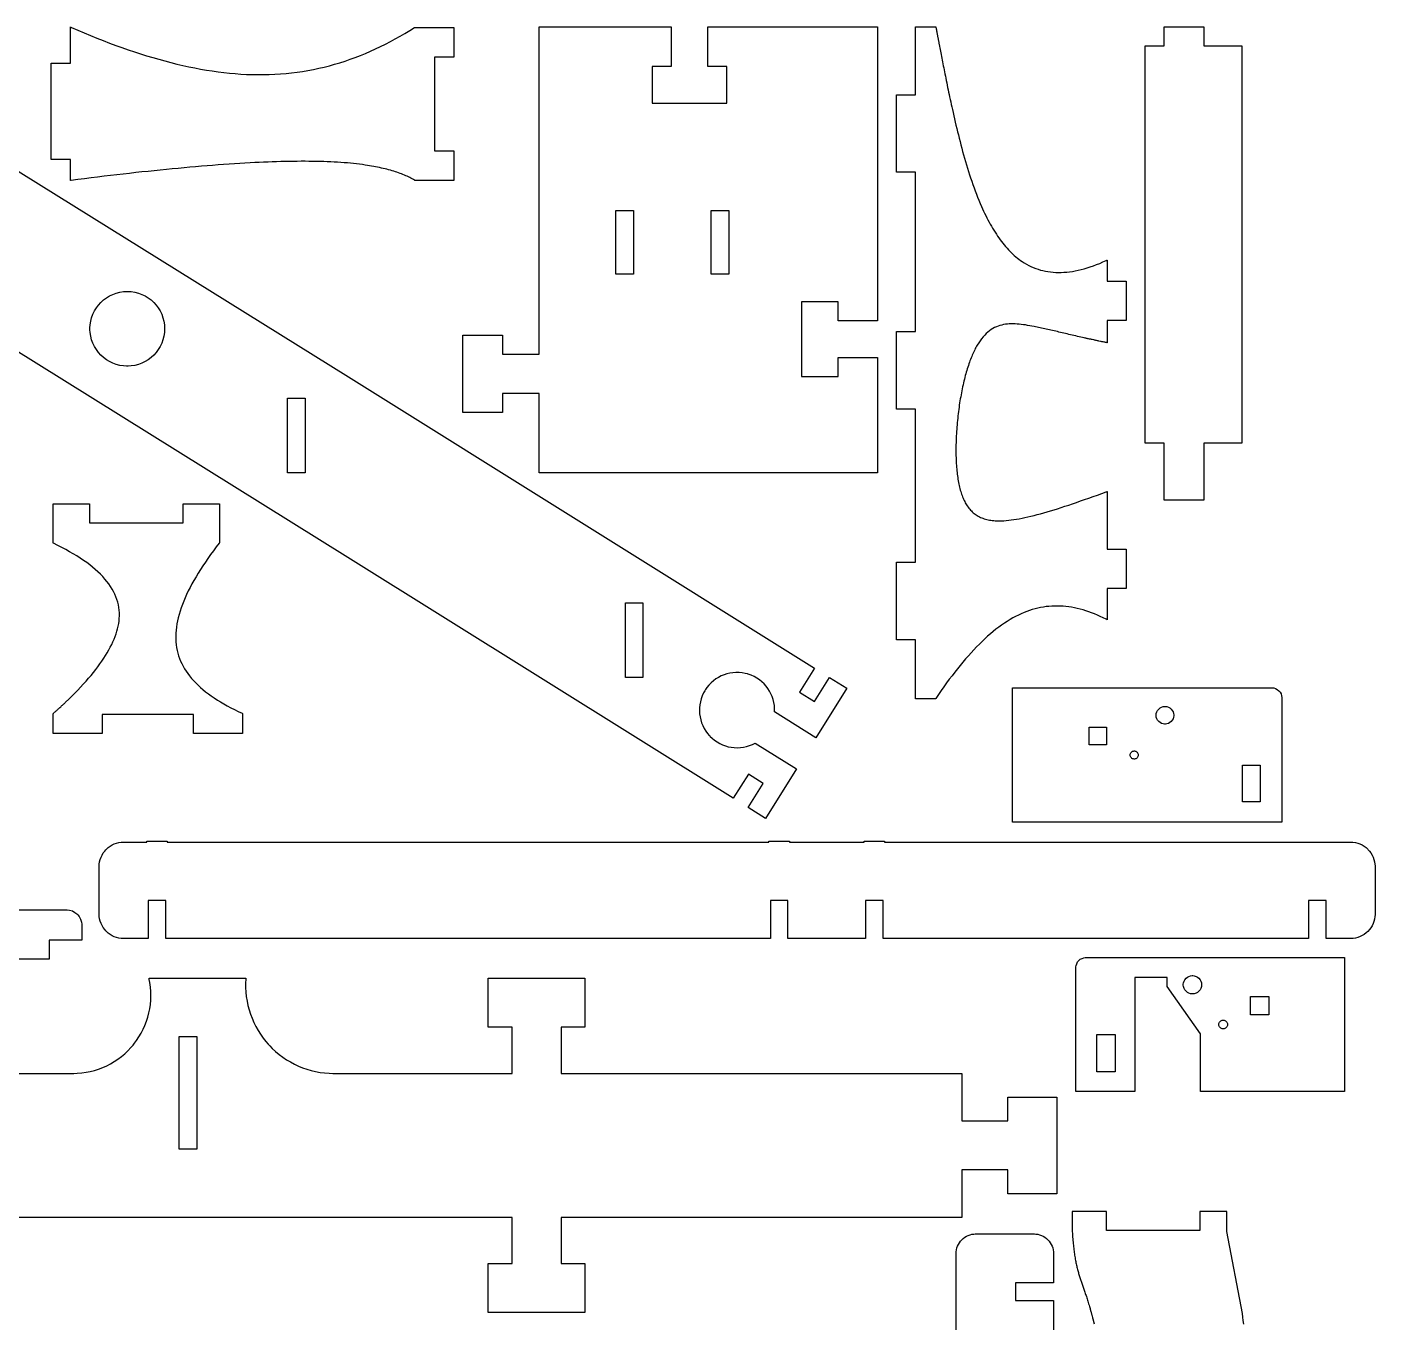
# Model space of a CAD drawing. Extents: x 0 to 504, y 0 to 398.
# Drawn here: x 360.3 to 502.1, y 261.9 to 398 of the extents above; entities that cross this region are included whole.
import ezdxf

# ---------------------------------------------------------------- set-up
doc = ezdxf.new("R2010")
doc.units = 0
doc.layers.get('0').update_dxf_attribs({"linetype": 'CONTINUOUS'})

msp = doc.modelspace()

# ---------------------------------------------------------------- linework, layer by layer
at = {"color": 0}
for points in [[(336.339, 397.176), (394.135, 361.244), (443.146, 330.619), (441.557, 328.075), (443.125, 327.094), (444.715, 329.639), (446.539, 328.499), (443.279, 323.283), (438.939, 325.996), (438.939, 325.996), (438.943, 326.079), (438.942, 326.332), (438.917, 326.661), (438.864, 326.985), (438.786, 327.3), (438.683, 327.607), (438.557, 327.901), (438.407, 328.185), (438.235, 328.456), (438.042, 328.71), (437.828, 328.95), (437.594, 329.171), (437.343, 329.374), (437.075, 329.557), (436.789, 329.718), (436.489, 329.856), (436.253, 329.944), (436.174, 329.969), (436.093, 329.994), (435.849, 330.057), (435.524, 330.115), (435.197, 330.146), (434.872, 330.15), (434.55, 330.128), (434.233, 330.079), (433.921, 330.004), (433.617, 329.906), (433.321, 329.783), (433.035, 329.636), (432.763, 329.467), (432.503, 329.275), (432.258, 329.06), (432.031, 328.825), (431.822, 328.568), (431.676, 328.362), (431.632, 328.292), (431.588, 328.221), (431.467, 328), (431.328, 327.7), (431.217, 327.392), (431.131, 327.078), (431.071, 326.761), (431.039, 326.442), (431.032, 326.121), (431.051, 325.801), (431.096, 325.483), (431.165, 325.171), (431.261, 324.864), (431.382, 324.564), (431.528, 324.274), (431.699, 323.994), (431.894, 323.728), (432.057, 323.536), (432.115, 323.475), (432.172, 323.414), (432.356, 323.242), (432.611, 323.032), (432.881, 322.846), (433.162, 322.685), (433.456, 322.547), (433.757, 322.435), (434.065, 322.349), (434.379, 322.286), (434.697, 322.25), (435.018, 322.239), (435.339, 322.254), (435.66, 322.296), (435.976, 322.364), (436.29, 322.46), (436.599, 322.582), (436.825, 322.69), (436.899, 322.731), (441.239, 320.018), (437.981, 314.803), (436.157, 315.943), (437.747, 318.486), (436.178, 319.467), (434.588, 316.922), (394.057, 342.249), (328.76, 382.914)], [(353.653, 305.197), (364.564, 305.197), (364.8, 305.165), (365.099, 305.075), (365.374, 304.928), (365.563, 304.783), (365.617, 304.728), (365.672, 304.672), (365.817, 304.485), (365.964, 304.21), (366.054, 303.911), (366.086, 303.675), (366.086, 301.997), (362.676, 301.997), (362.676, 299.997), (354.476, 299.997)], [(331.675, 287.997), (365.271, 287.997), (365.621, 288.01), (366.082, 288.05), (366.536, 288.114), (366.989, 288.204), (367.429, 288.319), (367.865, 288.458), (368.29, 288.619), (368.71, 288.807), (369.114, 289.015), (369.507, 289.246), (369.889, 289.5), (370.253, 289.772), (370.604, 290.067), (370.94, 290.383), (371.26, 290.719), (371.489, 290.983), (371.561, 291.075), (371.635, 291.164), (371.84, 291.444), (372.1, 291.832), (372.335, 292.226), (372.546, 292.635), (372.733, 293.051), (372.897, 293.478), (373.036, 293.914), (373.153, 294.353), (373.24, 294.8), (373.31, 295.251), (373.347, 295.707), (373.364, 296.164), (373.353, 296.622), (373.315, 297.082), (373.254, 297.54), (373.19, 297.885), (373.165, 297.997), (383.34, 297.997), (383.329, 297.878), (383.315, 297.514), (383.315, 297.033), (383.34, 296.554), (383.389, 296.079), (383.464, 295.608), (383.56, 295.143), (383.682, 294.683), (383.824, 294.232), (383.992, 293.789), (384.182, 293.351), (384.396, 292.925), (384.628, 292.51), (384.885, 292.107), (385.164, 291.717), (385.46, 291.338), (385.697, 291.064), (385.778, 290.975), (385.86, 290.886), (386.115, 290.629), (386.471, 290.303), (386.839, 289.994), (387.221, 289.71), (387.615, 289.443), (388.022, 289.2), (388.442, 288.975), (388.872, 288.775), (389.314, 288.594), (389.764, 288.439), (390.217, 288.307), (390.682, 288.194), (391.153, 288.11), (391.628, 288.047), (392.107, 288.01), (392.471, 287.997), (411.328, 287.997), (411.328, 292.847), (408.828, 292.847), (408.828, 297.997), (418.978, 297.997), (418.978, 297.997), (418.978, 292.847), (416.478, 292.847), (416.478, 287.997), (458.621, 287.997), (458.621, 282.997), (463.471, 282.997), (463.471, 285.497), (468.621, 285.497), (468.621, 275.35), (463.471, 275.35), (463.471, 277.85), (458.621, 277.85), (458.621, 272.85), (416.478, 272.85), (416.478, 267.999), (418.978, 267.999), (418.978, 262.85), (408.828, 262.85), (408.828, 267.999), (411.328, 267.999), (411.328, 272.85), (331.675, 272.85)], [(488.267, 261.65), (488.217, 262.013), (488.165, 262.379), (488.117, 262.744), (488.117, 262.747), (486.494, 271.382), (486.494, 273.472), (483.649, 273.472), (483.649, 271.472), (473.849, 271.472), (473.849, 273.472), (470.233, 273.472), (470.233, 271.368), (470.244, 271.172), (470.258, 270.982), (470.269, 270.797), (470.283, 270.615), (470.299, 270.438), (470.315, 270.265), (470.331, 270.097), (470.347, 269.932), (470.365, 269.769), (470.383, 269.612), (470.401, 269.458), (470.422, 269.307), (470.44, 269.161), (470.463, 269.018), (470.483, 268.875), (470.506, 268.737), (470.529, 268.604), (470.551, 268.472), (470.576, 268.343), (470.599, 268.215), (470.624, 268.093), (470.651, 267.969), (470.676, 267.851), (470.704, 267.733), (470.731, 267.619), (470.758, 267.507), (470.785, 267.397), (470.817, 267.287), (470.844, 267.182), (470.874, 267.075), (470.904, 266.972), (470.935, 266.864), (470.967, 266.758), (470.999, 266.654), (471.033, 266.55), (471.067, 266.447), (471.099, 266.344), (471.133, 266.243), (471.167, 266.14), (471.201, 266.037), (471.238, 265.936), (471.272, 265.833), (471.308, 265.731), (471.342, 265.626), (471.381, 265.522), (471.415, 265.418), (471.451, 265.311), (471.49, 265.204), (471.526, 265.094), (471.567, 264.986), (471.604, 264.875), (471.642, 264.761), (471.681, 264.644), (471.719, 264.529), (471.758, 264.408), (471.799, 264.287), (471.838, 264.162), (471.876, 264.037), (471.917, 263.907), (471.958, 263.775), (471.999, 263.64), (472.04, 263.501), (472.051, 263.458), (472.067, 263.415), (472.076, 263.372), (472.101, 263.282), (472.115, 263.236), (472.129, 263.193), (472.14, 263.147), (472.154, 263.1), (472.167, 263.054), (472.181, 263.007), (472.192, 262.961), (472.206, 262.912), (472.219, 262.865), (472.233, 262.818), (472.244, 262.769), (472.258, 262.722), (472.272, 262.672), (472.283, 262.625), (472.299, 262.575), (472.31, 262.525), (472.324, 262.475), (472.363, 262.322), (472.376, 262.269), (472.39, 262.218), (472.404, 262.168), (472.417, 262.114), (472.431, 262.061), (472.431, 262.061), (472.526, 261.668)], [(458.018, 180.643), (458.018, 269.046), (458.018, 269.097), (458.029, 269.251), (458.058, 269.453), (458.108, 269.65), (458.176, 269.84), (458.262, 270.024), (458.367, 270.197), (458.489, 270.361), (458.59, 270.476), (458.626, 270.513), (458.662, 270.55), (458.778, 270.651), (458.942, 270.772), (459.117, 270.876), (459.3, 270.963), (459.49, 271.032), (459.686, 271.081), (459.889, 271.111), (460.042, 271.121), (460.093, 271.121), (466.196, 271.121), (466.247, 271.121), (466.4, 271.111), (466.601, 271.081), (466.799, 271.032), (466.989, 270.963), (467.172, 270.876), (467.347, 270.772), (467.51, 270.651), (467.626, 270.55), (467.662, 270.513), (467.699, 270.476), (467.8, 270.361), (467.922, 270.197), (468.026, 270.024), (468.113, 269.84), (468.181, 269.65), (468.231, 269.453), (468.26, 269.251), (468.271, 269.097), (468.271, 269.046), (468.271, 265.971), (464.271, 265.971), (464.271, 264.121), (468.271, 264.121), (468.271, 255.971)]]:
    msp.add_lwpolyline(points, dxfattribs=at)
for points in [[(364.892, 398.013), (364.896, 398.011), (364.9, 398.01), (364.903, 398.007), (364.91, 398.004), (364.914, 398.004), (364.917, 398.001), (364.921, 398), (364.924, 397.999), (364.928, 397.996), (364.931, 397.996), (364.935, 397.993), (364.938, 397.993), (364.942, 397.99), (364.944, 397.989), (364.949, 397.987), (364.951, 397.986), (364.956, 397.985), (364.958, 397.983), (364.963, 397.982), (364.965, 397.981), (364.969, 397.979), (364.972, 397.976), (364.976, 397.975), (364.979, 397.974), (364.983, 397.972), (364.986, 397.971), (364.99, 397.969), (364.993, 397.968), (365.667, 397.675), (366.339, 397.389), (367.008, 397.111), (367.675, 396.843), (368.339, 396.581), (369, 396.328), (369.66, 396.082), (370.315, 395.846), (370.968, 395.618), (371.619, 395.4), (372.267, 395.189), (372.912, 394.987), (373.554, 394.796), (374.193, 394.611), (374.829, 394.438), (375.463, 394.272), (376.093, 394.118), (376.721, 393.971), (377.344, 393.836), (377.967, 393.71), (378.585, 393.593), (379.199, 393.486), (379.811, 393.39), (380.419, 393.304), (381.024, 393.229), (381.626, 393.164), (382.224, 393.11), (382.819, 393.067), (383.411, 393.033), (383.999, 393.011), (384.603, 393), (385.204, 393.001), (385.8, 393.014), (386.393, 393.04), (386.983, 393.079), (387.568, 393.128), (388.15, 393.189), (388.728, 393.261), (389.303, 393.346), (389.874, 393.443), (390.44, 393.55), (391.004, 393.671), (391.564, 393.8), (392.121, 393.942), (392.674, 394.094), (393.222, 394.258), (393.769, 394.432), (394.311, 394.618), (394.851, 394.814), (395.388, 395.021), (395.921, 395.237), (396.45, 395.464), (396.976, 395.703), (397.5, 395.95), (398.019, 396.208), (398.536, 396.476), (399.05, 396.754), (399.561, 397.042), (400.069, 397.339), (400.574, 397.646), (401.076, 397.961), (401.076, 397.963), (401.078, 397.963), (401.079, 397.964), (401.079, 397.964), (401.079, 397.964), (401.081, 397.964), (401.082, 397.965), (401.083, 397.965), (401.083, 397.967), (401.085, 397.967), (401.085, 397.968), (401.085, 397.968), (401.086, 397.968), (401.088, 397.968), (401.089, 397.969), (401.09, 397.971), (401.09, 397.971), (401.09, 397.971), (401.092, 397.971), (401.093, 397.972), (401.094, 397.974), (405.194, 397.974), (405.194, 394.825), (403.192, 394.825), (403.192, 384.974), (405.194, 384.974), (405.194, 381.889), (401.096, 381.889), (401.079, 381.9), (400.957, 381.971), (400.832, 382.042), (400.703, 382.111), (400.571, 382.179), (400.436, 382.246), (400.297, 382.311), (400.154, 382.376), (400.008, 382.439), (399.86, 382.5), (399.707, 382.561), (399.55, 382.621), (399.39, 382.679), (399.228, 382.736), (399.061, 382.79), (398.89, 382.844), (398.717, 382.897), (398.539, 382.95), (398.358, 383), (398.174, 383.049), (397.986, 383.096), (397.794, 383.142), (397.599, 383.186), (397.4, 383.231), (397.197, 383.272), (396.99, 383.314), (396.781, 383.353), (396.567, 383.39), (396.349, 383.428), (396.128, 383.463), (395.903, 383.496), (395.606, 383.539), (395.301, 383.578), (394.99, 383.615), (394.674, 383.65), (394.35, 383.682), (394.019, 383.713), (393.682, 383.74), (393.339, 383.765), (392.99, 383.787), (392.635, 383.808), (392.272, 383.826), (391.904, 383.843), (391.531, 383.856), (391.15, 383.867), (390.763, 383.875), (390.371, 383.882), (389.972, 383.886), (389.568, 383.889), (389.157, 383.889), (388.742, 383.886), (388.319, 383.882), (387.892, 383.876), (387.458, 383.868), (387.021, 383.857), (386.575, 383.843), (386.125, 383.829), (385.671, 383.813), (385.21, 383.793), (384.743, 383.772), (384.271, 383.75), (383.794, 383.725), (383.249, 383.693), (382.696, 383.661), (382.138, 383.625), (381.574, 383.588), (381.003, 383.549), (380.426, 383.507), (379.844, 383.461), (379.257, 383.415), (378.662, 383.367), (378.064, 383.317), (377.458, 383.264), (376.847, 383.208), (376.232, 383.151), (375.61, 383.093), (374.983, 383.032), (374.35, 382.968), (373.713, 382.904), (373.069, 382.836), (372.422, 382.768), (371.769, 382.697), (371.111, 382.625), (370.449, 382.55), (369.781, 382.474), (369.107, 382.396), (368.431, 382.315), (367.747, 382.233), (367.061, 382.15), (366.369, 382.064), (365.674, 381.978), (364.972, 381.889), (364.967, 381.889), (364.964, 381.889), (364.961, 381.888), (364.957, 381.888), (364.953, 381.886), (364.947, 381.886), (364.944, 381.886), (364.939, 381.886), (364.936, 381.885), (364.931, 381.885), (364.928, 381.883), (364.925, 381.883), (364.922, 381.882), (364.917, 381.882), (364.911, 381.882), (364.908, 381.882), (364.903, 381.881), (364.9, 381.881), (364.896, 381.879), (364.889, 381.879), (364.889, 384.068), (362.889, 384.068), (362.889, 394.218), (364.889, 394.218), (364.889, 398.014), (364.892, 398.013)], [(426.057, 390.013), (433.907, 390.013), (433.907, 393.862), (431.907, 393.862), (431.907, 398.013), (449.756, 398.013), (449.756, 367.112), (445.606, 367.112), (445.606, 369.112), (441.756, 369.112), (441.756, 361.263), (445.606, 361.263), (445.606, 363.263), (449.756, 363.263), (449.756, 351.124), (414.168, 351.124), (414.168, 359.472), (410.318, 359.472), (410.318, 357.472), (406.168, 357.472), (406.168, 365.622), (410.318, 365.622), (410.318, 363.622), (414.168, 363.622), (414.168, 398.013), (428.057, 398.013), (428.057, 393.862), (426.057, 393.862), (426.057, 390.013)], [(473.797, 335.742), (473.49, 335.896), (473.183, 336.042), (472.879, 336.178), (472.574, 336.306), (472.269, 336.424), (471.968, 336.532), (471.665, 336.635), (471.363, 336.725), (471.061, 336.81), (470.761, 336.882), (470.461, 336.949), (470.161, 337.003), (469.863, 337.049), (469.563, 337.085), (469.265, 337.112), (468.969, 337.131), (468.672, 337.138), (468.376, 337.138), (468.081, 337.125), (467.787, 337.103), (467.493, 337.074), (467.199, 337.031), (466.906, 336.981), (466.615, 336.919), (466.324, 336.846), (466.031, 336.764), (465.74, 336.671), (465.451, 336.569), (465.162, 336.456), (464.874, 336.331), (464.576, 336.192), (464.279, 336.042), (463.983, 335.881), (463.688, 335.707), (463.39, 335.524), (463.097, 335.331), (462.801, 335.126), (462.508, 334.91), (462.215, 334.688), (461.922, 334.453), (461.631, 334.21), (461.338, 333.956), (461.047, 333.692), (460.756, 333.417), (460.465, 333.135), (460.176, 332.842), (459.887, 332.542), (459.6, 332.231), (459.311, 331.91), (459.024, 331.582), (458.738, 331.246), (458.449, 330.9), (458.162, 330.546), (457.879, 330.185), (457.594, 329.813), (457.308, 329.435), (457.024, 329.049), (456.74, 328.656), (456.458, 328.251), (456.175, 327.842), (455.893, 327.425), (455.89, 327.424), (455.89, 327.424), (455.887, 327.419), (455.887, 327.419), (455.887, 327.417), (455.887, 327.417), (455.886, 327.417), (455.886, 327.414), (455.883, 327.412), (455.883, 327.41), (455.883, 327.41), (455.881, 327.407), (455.881, 327.406), (455.879, 327.406), (455.876, 327.403), (455.876, 327.401), (455.876, 327.399), (455.874, 327.399), (455.874, 327.399), (455.874, 327.396), (455.874, 327.394), (455.872, 327.393), (455.869, 327.392), (453.756, 327.392), (453.756, 333.599), (451.756, 333.599), (451.756, 341.749), (453.756, 341.749), (453.756, 357.844), (451.756, 357.844), (451.756, 365.994), (453.756, 365.994), (453.756, 382.735), (451.756, 382.735), (451.756, 390.885), (453.756, 390.885), (453.756, 398.013), (455.893, 398.013), (455.893, 398.01), (455.894, 398.007), (455.894, 398.003), (455.894, 398.001), (455.894, 397.994), (455.897, 397.992), (455.897, 397.989), (455.899, 397.985), (455.899, 397.981), (455.899, 397.978), (455.899, 397.972), (455.901, 397.971), (455.901, 397.967), (455.901, 397.964), (455.901, 397.958), (455.904, 397.957), (455.904, 397.953), (455.912, 397.903), (455.924, 397.85), (455.933, 397.799), (455.943, 397.746), (455.954, 397.69), (455.963, 397.635), (455.975, 397.578), (455.986, 397.521), (455.997, 397.461), (456.008, 397.401), (456.019, 397.34), (456.031, 397.278), (456.044, 397.214), (456.056, 397.15), (456.069, 397.085), (456.081, 397.017), (456.094, 396.95), (456.108, 396.882), (456.119, 396.811), (456.133, 396.74), (456.149, 396.667), (456.162, 396.594), (456.176, 396.521), (456.192, 396.444), (456.206, 396.368), (456.219, 396.29), (456.236, 396.211), (456.251, 396.131), (456.265, 396.05), (456.281, 395.968), (456.313, 395.804), (456.344, 395.636), (456.379, 395.464), (456.412, 395.287), (456.449, 395.106), (456.483, 394.921), (456.519, 394.731), (456.556, 394.537), (456.594, 394.34), (456.633, 394.138), (456.675, 393.932), (456.715, 393.724), (456.758, 393.51), (456.801, 393.292), (456.844, 393.071), (456.89, 392.846), (456.936, 392.617), (456.983, 392.385), (457.031, 392.149), (457.081, 391.91), (457.131, 391.667), (457.181, 391.421), (457.233, 391.171), (457.287, 390.917), (457.34, 390.66), (457.397, 390.4), (457.454, 390.138), (457.511, 389.871), (457.569, 389.603), (457.631, 389.329), (457.701, 389.006), (457.776, 388.681), (457.851, 388.35), (457.929, 388.017), (458.006, 387.681), (458.088, 387.342), (458.169, 387.003), (458.256, 386.658), (458.34, 386.314), (458.431, 385.967), (458.519, 385.621), (458.613, 385.271), (458.708, 384.922), (458.806, 384.574), (458.904, 384.224), (459.006, 383.874), (459.108, 383.524), (459.215, 383.175), (459.324, 382.828), (459.433, 382.482), (459.549, 382.138), (459.665, 381.796), (459.783, 381.453), (459.904, 381.117), (460.026, 380.781), (460.154, 380.446), (460.283, 380.117), (460.415, 379.792), (460.551, 379.468), (460.688, 379.149), (460.797, 378.906), (460.908, 378.662), (461.019, 378.424), (461.136, 378.188), (461.251, 377.956), (461.369, 377.728), (461.49, 377.503), (461.613, 377.281), (461.738, 377.061), (461.863, 376.846), (461.99, 376.638), (462.119, 376.431), (462.251, 376.228), (462.383, 376.028), (462.519, 375.835), (462.658, 375.643), (462.797, 375.457), (462.938, 375.275), (463.081, 375.099), (463.226, 374.928), (463.374, 374.76), (463.524, 374.596), (463.675, 374.438), (463.829, 374.285), (463.983, 374.138), (464.14, 373.993), (464.301, 373.856), (464.463, 373.724), (464.626, 373.596), (464.793, 373.474), (464.958, 373.357), (465.188, 373.21), (465.419, 373.074), (465.656, 372.946), (465.894, 372.831), (466.14, 372.724), (466.387, 372.625), (466.637, 372.537), (466.893, 372.461), (467.151, 372.393), (467.412, 372.336), (467.681, 372.292), (467.949, 372.253), (468.224, 372.228), (468.501, 372.21), (468.783, 372.203), (469.068, 372.206), (469.356, 372.218), (469.649, 372.242), (469.944, 372.275), (470.244, 372.318), (470.55, 372.374), (470.858, 372.435), (471.169, 372.51), (471.483, 372.593), (471.801, 372.686), (472.126, 372.792), (472.451, 372.906), (472.783, 373.028), (473.117, 373.161), (473.454, 373.306), (473.794, 373.46), (473.799, 373.461), (473.801, 373.464), (473.806, 373.467), (473.808, 373.467), (473.813, 373.468), (473.817, 373.471), (473.819, 373.471), (473.824, 373.474), (473.826, 373.475), (473.831, 373.478), (473.833, 373.478), (473.838, 373.481), (473.842, 373.482), (473.844, 373.485), (473.849, 373.485), (473.851, 373.487), (473.858, 373.492), (473.863, 373.492), (473.867, 373.493), (473.869, 373.494), (473.874, 373.496), (473.876, 373.499), (473.881, 373.5), (473.883, 373.503), (473.887, 373.503), (473.89, 373.506), (473.894, 373.506), (473.899, 373.51), (473.901, 373.51), (473.906, 373.513), (473.906, 371.292), (475.906, 371.292), (475.906, 367.142), (473.906, 367.142), (473.906, 364.814), (473.901, 364.814), (473.894, 364.817), (473.887, 364.817), (473.876, 364.821), (473.872, 364.821), (473.863, 364.824), (473.861, 364.824), (473.858, 364.824), (473.854, 364.824), (473.849, 364.825), (473.844, 364.828), (473.84, 364.828), (473.838, 364.828), (473.833, 364.828), (473.831, 364.831), (473.822, 364.831), (473.819, 364.831), (473.815, 364.832), (473.736, 364.849), (473.658, 364.864), (473.579, 364.881), (473.499, 364.896), (473.419, 364.912), (473.343, 364.928), (473.262, 364.946), (473.186, 364.961), (473.031, 364.993), (472.951, 365.01), (472.874, 365.025), (472.797, 365.042), (472.719, 365.06), (472.643, 365.075), (472.565, 365.092), (472.488, 365.107), (472.333, 365.142), (472.258, 365.156), (472.181, 365.174), (472.106, 365.189), (472.029, 365.206), (471.954, 365.224), (471.876, 365.239), (471.801, 365.256), (471.726, 365.271), (471.651, 365.287), (471.576, 365.306), (471.501, 365.321), (471.318, 365.362), (471.133, 365.403), (470.951, 365.443), (470.769, 365.485), (470.592, 365.528), (470.411, 365.567), (470.233, 365.61), (470.056, 365.65), (469.879, 365.692), (469.701, 365.735), (469.526, 365.775), (469.351, 365.817), (469.181, 365.857), (469.008, 365.899), (468.836, 365.939), (468.665, 365.981), (468.494, 366.018), (468.326, 366.06), (468.158, 366.099), (467.993, 366.138), (467.826, 366.174), (467.662, 366.211), (467.499, 366.249), (467.336, 366.285), (467.174, 366.321), (467.012, 366.356), (466.851, 366.392), (466.693, 366.424), (466.533, 366.456), (466.376, 366.487), (466.222, 366.518), (465.99, 366.563), (465.762, 366.606), (465.536, 366.643), (465.313, 366.681), (465.092, 366.713), (464.872, 366.742), (464.656, 366.764), (464.442, 366.782), (464.229, 366.796), (464.019, 366.803), (463.813, 366.8), (463.608, 366.793), (463.408, 366.778), (463.208, 366.753), (463.012, 366.719), (462.819, 366.678), (462.626, 366.625), (462.438, 366.563), (462.254, 366.489), (462.069, 366.403), (461.89, 366.306), (461.713, 366.196), (461.537, 366.074), (461.365, 365.936), (461.197, 365.786), (461.031, 365.621), (460.865, 365.442), (460.706, 365.243), (460.549, 365.031), (460.394, 364.803), (460.243, 364.556), (460.175, 364.438), (460.108, 364.318), (460.04, 364.193), (459.976, 364.067), (459.912, 363.935), (459.849, 363.799), (459.783, 363.66), (459.722, 363.517), (459.661, 363.371), (459.6, 363.224), (459.54, 363.071), (459.481, 362.914), (459.424, 362.756), (459.365, 362.592), (459.308, 362.425), (459.251, 362.256), (459.199, 362.085), (459.144, 361.907), (459.09, 361.731), (459.04, 361.549), (458.988, 361.362), (458.94, 361.174), (458.89, 360.982), (458.843, 360.787), (458.794, 360.592), (458.751, 360.392), (458.706, 360.188), (458.662, 359.982), (458.619, 359.774), (458.579, 359.563), (458.54, 359.35), (458.501, 359.138), (458.463, 358.921), (458.394, 358.481), (458.358, 358.256), (458.326, 358.031), (458.297, 357.806), (458.268, 357.578), (458.24, 357.349), (458.213, 357.117), (458.188, 356.885), (458.162, 356.653), (458.14, 356.419), (458.119, 356.185), (458.101, 355.95), (458.083, 355.717), (458.068, 355.481), (458.054, 355.249), (458.04, 355.013), (458.031, 354.781), (458.022, 354.546), (458.012, 354.314), (458.008, 354.082), (458.006, 353.853), (458.001, 353.624), (458.001, 353.394), (458.006, 353.169), (458.008, 352.944), (458.015, 352.724), (458.022, 352.503), (458.031, 352.306), (458.04, 352.11), (458.054, 351.917), (458.069, 351.724), (458.083, 351.535), (458.101, 351.349), (458.122, 351.167), (458.144, 350.985), (458.165, 350.807), (458.193, 350.631), (458.219, 350.46), (458.249, 350.287), (458.279, 350.121), (458.313, 349.957), (458.347, 349.796), (458.383, 349.638), (458.424, 349.482), (458.463, 349.331), (458.506, 349.182), (458.551, 349.037), (458.6, 348.894), (458.649, 348.756), (458.699, 348.619), (458.754, 348.487), (458.808, 348.36), (458.865, 348.235), (458.926, 348.112), (458.988, 347.996), (459.054, 347.882), (459.119, 347.774), (459.197, 347.653), (459.276, 347.539), (459.361, 347.431), (459.447, 347.324), (459.536, 347.224), (459.626, 347.128), (459.724, 347.035), (459.819, 346.949), (459.922, 346.867), (460.026, 346.787), (460.133, 346.713), (460.243, 346.642), (460.356, 346.578), (460.474, 346.517), (460.593, 346.46), (460.715, 346.406), (460.843, 346.357), (460.974, 346.313), (461.106, 346.274), (461.243, 346.237), (461.383, 346.206), (461.526, 346.178), (461.675, 346.153), (461.824, 346.132), (461.979, 346.117), (462.137, 346.106), (462.299, 346.096), (462.463, 346.092), (462.633, 346.092), (462.806, 346.094), (463.05, 346.106), (463.301, 346.124), (463.558, 346.149), (463.824, 346.181), (464.099, 346.218), (464.379, 346.263), (464.665, 346.313), (464.961, 346.369), (465.262, 346.432), (465.574, 346.503), (465.89, 346.575), (466.213, 346.656), (466.544, 346.742), (466.883, 346.835), (467.231, 346.931), (467.583, 347.035), (467.944, 347.142), (468.315, 347.253), (468.692, 347.371), (469.074, 347.493), (469.467, 347.621), (469.867, 347.753), (470.272, 347.889), (470.688, 348.031), (471.108, 348.178), (471.537, 348.325), (471.976, 348.481), (472.419, 348.638), (472.874, 348.799), (473.333, 348.967), (473.801, 349.135), (473.806, 349.135), (473.808, 349.138), (473.813, 349.138), (473.815, 349.139), (473.822, 349.142), (473.824, 349.143), (473.829, 349.144), (473.831, 349.144), (473.838, 349.149), (473.842, 349.149), (473.844, 349.15), (473.849, 349.153), (473.851, 349.153), (473.856, 349.156), (473.858, 349.156), (473.863, 349.156), (473.865, 349.157), (473.869, 349.16), (473.872, 349.16), (473.874, 349.162), (473.879, 349.162), (473.881, 349.164), (473.886, 349.164), (473.887, 349.167), (473.893, 349.167), (473.894, 349.169), (473.901, 349.171), (473.906, 349.174), (473.906, 343.128), (475.906, 343.128), (475.906, 338.978), (473.906, 338.978), (473.906, 335.685), (473.797, 335.742)], [(479.906, 354.263), (477.906, 354.263), (477.906, 396.013), (479.906, 396.013), (479.906, 398.013), (484.056, 398.013), (484.056, 396.013), (488.051, 396.013), (488.051, 354.263), (484.056, 354.263), (484.056, 348.263), (479.906, 348.263), (479.906, 354.263)], [(422.257, 378.722), (424.107, 378.722), (424.107, 372.015), (422.257, 372.015), (422.257, 378.722)], [(432.257, 378.722), (434.107, 378.722), (434.107, 372.015), (432.257, 372.015), (432.257, 378.722)], [(370.876, 362.358), (370.776, 362.358), (370.475, 362.378), (370.086, 362.438), (369.71, 362.535), (369.349, 362.667), (369.006, 362.832), (368.682, 363.028), (368.381, 363.254), (368.101, 363.507), (367.849, 363.786), (367.622, 364.089), (367.425, 364.412), (367.261, 364.756), (367.128, 365.115), (367.032, 365.492), (366.972, 365.882), (366.951, 366.182), (366.951, 366.283), (366.951, 366.383), (366.972, 366.685), (367.032, 367.074), (367.128, 367.45), (367.261, 367.811), (367.425, 368.154), (367.622, 368.478), (367.849, 368.779), (368.101, 369.058), (368.381, 369.311), (368.682, 369.537), (369.006, 369.735), (369.349, 369.9), (369.71, 370.032), (370.086, 370.128), (370.475, 370.188), (370.776, 370.208), (370.876, 370.208), (370.978, 370.208), (371.278, 370.188), (371.668, 370.128), (372.044, 370.032), (372.404, 369.9), (372.747, 369.735), (373.071, 369.537), (373.374, 369.311), (373.653, 369.058), (373.906, 368.779), (374.132, 368.478), (374.328, 368.154), (374.493, 367.811), (374.625, 367.45), (374.722, 367.074), (374.782, 366.685), (374.801, 366.383), (374.801, 366.283), (374.801, 366.182), (374.782, 365.882), (374.722, 365.492), (374.625, 365.115), (374.493, 364.756), (374.328, 364.412), (374.132, 364.089), (373.906, 363.786), (373.653, 363.507), (373.374, 363.254), (373.071, 363.028), (372.747, 362.832), (372.404, 362.667), (372.044, 362.535), (371.668, 362.438), (371.278, 362.378), (370.978, 362.358), (370.876, 362.358)], [(387.737, 358.974), (389.588, 358.974), (389.588, 351.124), (387.737, 351.124), (387.737, 358.974)], [(363.107, 325.853), (363.153, 325.892), (363.196, 325.932), (363.239, 325.971), (363.285, 326.01), (363.328, 326.049), (363.371, 326.088), (363.414, 326.126), (363.457, 326.165), (363.503, 326.204), (363.546, 326.243), (363.588, 326.282), (363.631, 326.321), (363.717, 326.399), (363.757, 326.436), (363.8, 326.475), (363.885, 326.553), (363.928, 326.592), (363.969, 326.631), (364.011, 326.668), (364.053, 326.707), (364.093, 326.746), (364.135, 326.785), (364.175, 326.822), (364.217, 326.861), (364.257, 326.9), (364.299, 326.938), (364.339, 326.978), (364.379, 327.017), (364.714, 327.336), (365.042, 327.657), (365.36, 327.975), (365.667, 328.292), (365.964, 328.606), (366.254, 328.919), (366.535, 329.231), (366.803, 329.539), (367.064, 329.846), (367.314, 330.151), (367.553, 330.456), (367.782, 330.757), (368.003, 331.056), (368.21, 331.353), (368.407, 331.649), (368.596, 331.942), (368.774, 332.232), (368.939, 332.521), (369.093, 332.808), (369.237, 333.092), (369.369, 333.374), (369.489, 333.654), (369.6, 333.932), (369.696, 334.207), (369.782, 334.481), (369.857, 334.75), (369.921, 335.018), (369.971, 335.285), (370.007, 335.547), (370.035, 335.81), (370.049, 336.107), (370.046, 336.403), (370.026, 336.694), (369.989, 336.985), (369.938, 337.269), (369.868, 337.553), (369.782, 337.835), (369.678, 338.111), (369.56, 338.385), (369.425, 338.657), (369.276, 338.925), (369.11, 339.192), (368.928, 339.453), (368.731, 339.714), (368.517, 339.971), (368.289, 340.225), (368.046, 340.478), (367.787, 340.728), (367.514, 340.972), (367.226, 341.215), (366.925, 341.457), (366.607, 341.696), (366.276, 341.932), (365.931, 342.165), (365.571, 342.396), (365.196, 342.624), (364.81, 342.85), (364.41, 343.074), (363.994, 343.296), (363.567, 343.513), (363.125, 343.729), (363.124, 343.731), (363.121, 343.731), (363.119, 343.732), (363.118, 343.735), (363.117, 343.735), (363.114, 343.735), (363.114, 343.735), (363.112, 343.736), (363.111, 343.736), (363.11, 343.737), (363.107, 343.737), (363.103, 343.739), (363.103, 343.742), (363.101, 343.742), (363.1, 343.742), (363.099, 343.742), (363.096, 343.743), (363.096, 343.743), (363.094, 343.744), (363.093, 343.744), (363.092, 343.746), (363.089, 343.746), (363.089, 343.747), (363.088, 343.747), (363.086, 343.749), (363.085, 343.749), (363.082, 343.75), (363.082, 347.872), (366.896, 347.872), (366.896, 345.872), (376.747, 345.872), (376.747, 347.872), (380.563, 347.872), (380.563, 343.771), (380.546, 343.753), (380.232, 343.344), (379.932, 342.942), (379.639, 342.54), (379.357, 342.144), (379.085, 341.75), (378.821, 341.36), (378.571, 340.971), (378.331, 340.588), (378.101, 340.206), (377.882, 339.829), (377.674, 339.454), (377.478, 339.085), (377.293, 338.717), (377.118, 338.353), (376.957, 337.993), (376.807, 337.638), (376.668, 337.285), (376.542, 336.936), (376.428, 336.59), (376.325, 336.25), (376.235, 335.912), (376.16, 335.579), (376.094, 335.25), (376.043, 334.925), (376.006, 334.603), (375.981, 334.286), (375.968, 333.974), (375.969, 333.665), (375.985, 333.361), (376.014, 333.061), (376.057, 332.767), (376.112, 332.474), (376.182, 332.186), (376.268, 331.903), (376.367, 331.624), (376.478, 331.349), (376.603, 331.078), (376.742, 330.811), (376.893, 330.547), (377.057, 330.287), (377.235, 330.032), (377.425, 329.781), (377.631, 329.533), (377.846, 329.289), (378.075, 329.049), (378.317, 328.813), (378.569, 328.579), (378.836, 328.35), (379.114, 328.124), (379.403, 327.901), (379.706, 327.682), (380.019, 327.467), (380.344, 327.256), (380.681, 327.047), (381.028, 326.842), (381.389, 326.642), (381.76, 326.442), (382.142, 326.246), (382.535, 326.054), (382.939, 325.867), (382.939, 325.864), (382.942, 325.864), (382.944, 325.862), (382.946, 325.861), (382.949, 325.861), (382.95, 325.86), (382.953, 325.858), (382.953, 325.858), (382.956, 325.857), (382.957, 325.857), (382.957, 325.856), (382.964, 325.854), (382.964, 325.853), (382.968, 325.853), (382.969, 325.853), (382.971, 325.85), (382.971, 325.85), (382.974, 325.849), (382.976, 325.847), (382.978, 325.847), (382.981, 325.846), (382.982, 325.844), (382.982, 323.722), (377.832, 323.722), (377.832, 325.722), (368.232, 325.722), (368.232, 323.722), (363.082, 323.722), (363.082, 325.831), (363.107, 325.853)], [(423.243, 337.464), (425.093, 337.464), (425.093, 329.614), (423.243, 329.614), (423.243, 337.464)], [(492.268, 314.399), (463.947, 314.399), (463.947, 328.546), (491.249, 328.546), (491.411, 328.524), (491.613, 328.461), (491.794, 328.362), (491.954, 328.231), (492.085, 328.072), (492.185, 327.889), (492.247, 327.688), (492.268, 327.525), (492.268, 314.399)], [(479.978, 326.575), (480.024, 326.575), (480.164, 326.557), (480.338, 326.503), (480.494, 326.418), (480.631, 326.304), (480.744, 326.168), (480.829, 326.011), (480.883, 325.838), (480.903, 325.697), (480.903, 325.604), (480.883, 325.464), (480.829, 325.29), (480.744, 325.133), (480.631, 324.996), (480.494, 324.883), (480.338, 324.797), (480.164, 324.744), (480.024, 324.725), (479.931, 324.725), (479.79, 324.744), (479.617, 324.797), (479.46, 324.883), (479.324, 324.996), (479.21, 325.133), (479.125, 325.29), (479.071, 325.464), (479.053, 325.604), (479.053, 325.697), (479.071, 325.838), (479.125, 326.011), (479.21, 326.168), (479.324, 326.304), (479.46, 326.418), (479.617, 326.503), (479.79, 326.557), (479.931, 326.575), (479.978, 326.575)], [(471.997, 324.396), (473.847, 324.396), (473.847, 322.546), (471.997, 322.546), (471.997, 324.396)], [(476.75, 321.896), (476.772, 321.896), (476.836, 321.888), (476.915, 321.862), (476.988, 321.824), (477.051, 321.771), (477.103, 321.708), (477.142, 321.636), (477.167, 321.556), (477.175, 321.492), (477.175, 321.45), (477.167, 321.385), (477.142, 321.306), (477.103, 321.233), (477.051, 321.171), (476.988, 321.118), (476.915, 321.079), (476.836, 321.054), (476.772, 321.046), (476.729, 321.046), (476.665, 321.054), (476.585, 321.079), (476.512, 321.118), (476.45, 321.171), (476.397, 321.233), (476.358, 321.306), (476.333, 321.385), (476.325, 321.45), (476.325, 321.492), (476.333, 321.556), (476.358, 321.636), (476.397, 321.708), (476.45, 321.771), (476.512, 321.824), (476.585, 321.862), (476.665, 321.888), (476.729, 321.896), (476.75, 321.896)], [(488.147, 320.399), (489.997, 320.399), (489.997, 316.549), (488.147, 316.549), (488.147, 320.399)], [(373.069, 302.174), (370.494, 302.174), (370.431, 302.174), (370.24, 302.186), (369.989, 302.224), (369.746, 302.285), (369.508, 302.369), (369.282, 302.478), (369.065, 302.607), (368.862, 302.757), (368.718, 302.883), (368.674, 302.928), (368.628, 302.974), (368.503, 303.117), (368.351, 303.321), (368.222, 303.536), (368.115, 303.764), (368.031, 304), (367.969, 304.244), (367.932, 304.494), (367.919, 304.686), (367.919, 304.749), (367.919, 309.742), (367.919, 309.806), (367.932, 309.997), (367.969, 310.247), (368.031, 310.492), (368.115, 310.728), (368.222, 310.956), (368.351, 311.171), (368.503, 311.374), (368.628, 311.518), (368.674, 311.563), (368.718, 311.608), (368.862, 311.735), (369.065, 311.885), (369.282, 312.014), (369.508, 312.121), (369.746, 312.206), (369.989, 312.268), (370.24, 312.304), (370.431, 312.317), (370.494, 312.317), (372.919, 312.317), (372.919, 312.426), (375.069, 312.426), (375.069, 312.317), (438.344, 312.317), (438.344, 312.426), (440.494, 312.426), (440.494, 312.317), (448.344, 312.317), (448.344, 312.426), (450.494, 312.426), (450.494, 312.317), (499.494, 312.317), (499.558, 312.317), (499.749, 312.304), (499.999, 312.268), (500.243, 312.206), (500.479, 312.121), (500.707, 312.014), (500.924, 311.885), (501.126, 311.735), (501.269, 311.608), (501.315, 311.563), (501.36, 311.518), (501.486, 311.374), (501.636, 311.171), (501.767, 310.956), (501.874, 310.728), (501.958, 310.492), (502.019, 310.247), (502.057, 309.997), (502.069, 309.806), (502.069, 309.742), (502.069, 304.749), (502.069, 304.683), (502.056, 304.486), (502.017, 304.231), (501.954, 303.983), (501.867, 303.747), (501.758, 303.522), (501.629, 303.31), (501.482, 303.111), (501.315, 302.928), (501.132, 302.763), (500.935, 302.614), (500.722, 302.485), (500.497, 302.376), (500.26, 302.29), (500.014, 302.226), (499.757, 302.188), (499.56, 302.174), (499.494, 302.174), (496.919, 302.174), (496.919, 306.174), (495.069, 306.174), (495.069, 302.174), (450.344, 302.174), (450.344, 306.174), (448.494, 306.174), (448.494, 302.174), (440.344, 302.174), (440.344, 306.174), (438.494, 306.174), (438.494, 302.174), (374.919, 302.174), (374.919, 306.174), (373.069, 306.174), (373.069, 302.174)], [(498.867, 300.174), (498.867, 286.101), (483.714, 286.101), (483.714, 292.146), (480.199, 297.146), (480.199, 298.099), (476.818, 298.099), (476.818, 286.101), (470.621, 286.101), (470.621, 299.188), (470.64, 299.339), (470.7, 299.533), (470.794, 299.713), (470.889, 299.835), (470.925, 299.869), (470.961, 299.906), (471.082, 300), (471.261, 300.094), (471.454, 300.154), (471.607, 300.174), (498.867, 300.174)], [(482.875, 298.279), (482.922, 298.279), (483.068, 298.258), (483.249, 298.203), (483.412, 298.114), (483.556, 297.997), (483.672, 297.854), (483.761, 297.69), (483.817, 297.51), (483.838, 297.364), (483.838, 297.268), (483.817, 297.122), (483.761, 296.942), (483.672, 296.778), (483.556, 296.636), (483.412, 296.518), (483.249, 296.429), (483.068, 296.374), (482.922, 296.353), (482.826, 296.353), (482.681, 296.374), (482.5, 296.429), (482.336, 296.518), (482.194, 296.636), (482.076, 296.778), (481.988, 296.942), (481.932, 297.122), (481.912, 297.268), (481.912, 297.364), (481.932, 297.51), (481.988, 297.69), (482.076, 297.854), (482.194, 297.997), (482.336, 298.114), (482.5, 298.203), (482.681, 298.258), (482.826, 298.279), (482.875, 298.279)], [(488.967, 296.099), (490.892, 296.099), (490.892, 294.174), (488.967, 294.174), (488.967, 296.099)], [(486.101, 293.599), (486.125, 293.599), (486.194, 293.589), (486.281, 293.563), (486.36, 293.519), (486.428, 293.464), (486.485, 293.394), (486.528, 293.317), (486.554, 293.229), (486.565, 293.16), (486.565, 293.112), (486.554, 293.043), (486.528, 292.956), (486.485, 292.878), (486.428, 292.81), (486.36, 292.753), (486.281, 292.71), (486.194, 292.683), (486.125, 292.674), (486.078, 292.674), (486.008, 292.683), (485.922, 292.71), (485.843, 292.753), (485.774, 292.81), (485.718, 292.878), (485.675, 292.956), (485.649, 293.043), (485.64, 293.112), (485.64, 293.16), (485.649, 293.229), (485.675, 293.317), (485.718, 293.394), (485.774, 293.464), (485.843, 293.519), (485.922, 293.563), (486.008, 293.589), (486.078, 293.599), (486.101, 293.599)], [(472.818, 292.101), (474.743, 292.101), (474.743, 288.176), (472.818, 288.176), (472.818, 292.101)], [(376.335, 291.893), (378.185, 291.893), (378.185, 280.042), (376.335, 280.042), (376.335, 291.893)]]:
    msp.add_lwpolyline(points, close=True, dxfattribs=at)

doc.saveas('drawing.dxf')
